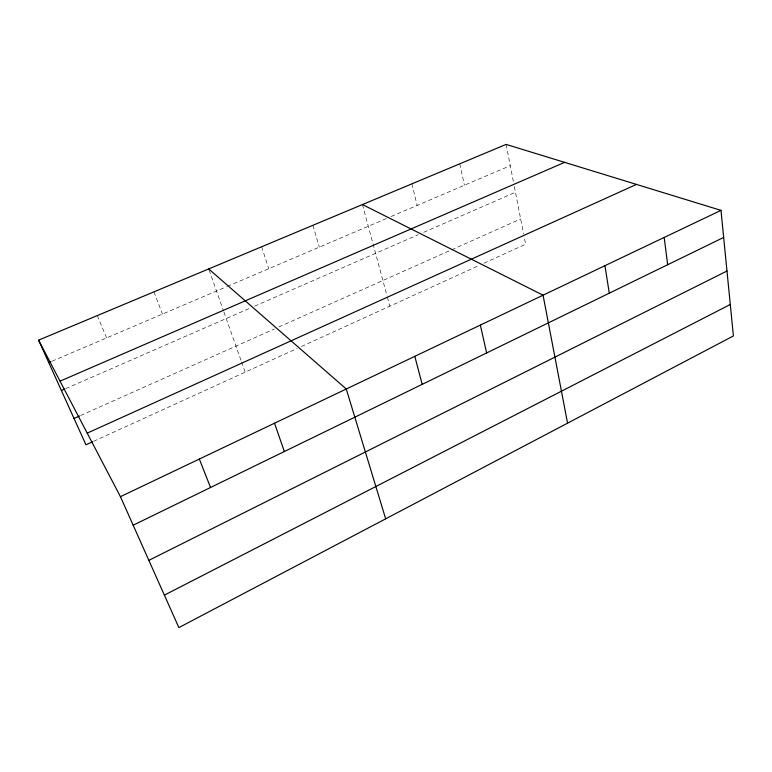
<?xml version="1.0" encoding="UTF-8"?>
<svg xmlns="http://www.w3.org/2000/svg" width="772" height="772" viewBox="0 0 772 772"><rect width="100%" height="100%" fill="white"/><g stroke="black" fill="none" stroke-linecap="round" stroke-linejoin="round"><path stroke-width="0.58" stroke-dasharray="3.86 2.9" d="M93.624 441.304L297.085 348.49M301.466 346.483L479.566 265.24M483.909 263.252L525.607 244.232L523.812 235.045M80.587 415.519L274.417 328.949M278.808 326.99L520.675 218.958M65.755 388.605L250.282 308.047M254.654 306.137L418.221 234.717M423.683 232.333L515.464 192.267M52.023 361.2L226.302 286.846M227.393 286.383L386.743 218.389M391.086 216.536L510.273 165.69M97.272 315.594L106.594 337.914M153.946 291.864L162.477 314.079M209.096 270.036L223.504 310.846M223.89 311.946L241.163 360.852M241.559 361.981L245.158 372.172M261.65 246.77L268.752 268.733M312.872 225.318L319.328 247.156M362.444 204.561L387.1 296.139M387.399 297.259L389.802 306.185M411.891 183.861L417.141 205.429M459.765 163.818L464.445 185.241M506.123 144.403L513.428 181.864M514.335 186.486L523.59 233.897"/><path stroke-width="1.16" d="M164.388 595.135L730.293 304.486M148.861 560.347L726.983 271.02M133.17 525.201L723.663 237.438M120.432 496.676L720.99 210.36L733.4 335.945L178.872 627.597L120.432 496.676L38.6 340.153L506.123 144.403L720.99 210.36M92.524 441.796L85.953 444.797L38.6 340.153M87.217 433.14L636.466 184.411M74.025 418.453L79.497 416.012M61.384 390.516L64.665 389.088M60.042 381.165L564.621 162.361M48.752 362.599L50.933 361.663M362.444 204.561L543.063 295.184L567.565 423.162M208.701 268.936L346.271 389.011L385.672 518.832M199.33 459.06L210.544 487.499M274.523 423.22L284.347 451.533M414.805 356.336L422.188 384.36M480.338 325.089L486.64 352.949M604.939 265.684L609.291 293.177M664.19 237.438L667.674 264.728"/></g></svg>
